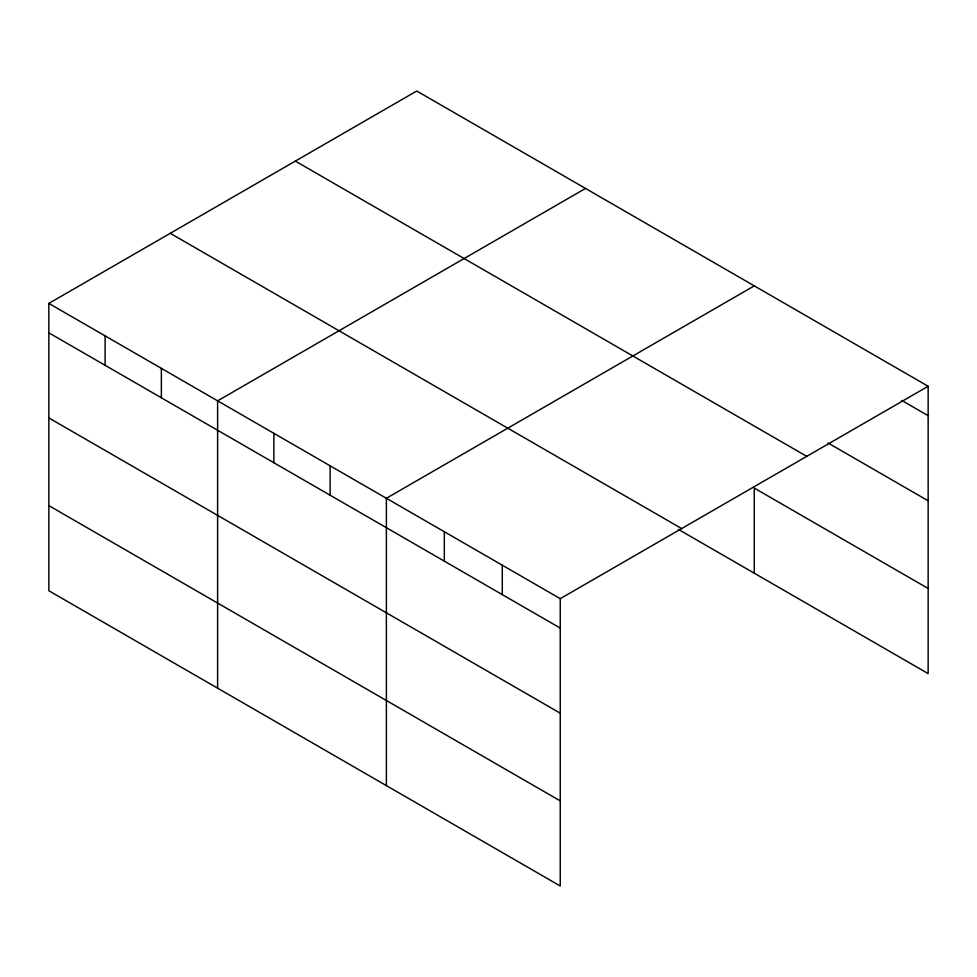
<?xml version="1.0" encoding="UTF-8"?>
<svg xmlns="http://www.w3.org/2000/svg" width="977" height="977" viewBox="0 0 977 977"><rect width="100%" height="100%" fill="white"/><g stroke="black" fill="none" stroke-linecap="round" stroke-linejoin="round"><path stroke-width="1.47" d="M48.85 303.407L560.248 598.669L560.248 885.992L48.85 590.743L48.85 303.407L416.752 91.008L928.15 386.257L928.15 673.593L678.392 529.387M585.516 188.439L217.615 400.851L217.615 688.174M754.268 285.87L386.379 498.282L386.379 785.606M560.248 598.669L928.15 386.257M901.808 400.46L928.15 415.677M828.044 442.984L928.15 500.786M295.347 161.107L806.746 456.357M928.15 588.472L754.268 488.085L754.268 573.206M170.254 233.32L681.653 528.569M48.85 332.827L560.248 628.077M48.85 417.936L560.248 713.186M48.85 505.622L560.248 800.884M502.288 565.207L502.288 594.614M444.327 531.744L444.327 561.152M330.116 465.797L330.116 495.217M273.865 433.324L273.865 462.732M161.364 368.366L161.364 397.786M105.101 335.893L105.101 365.3"/></g></svg>
